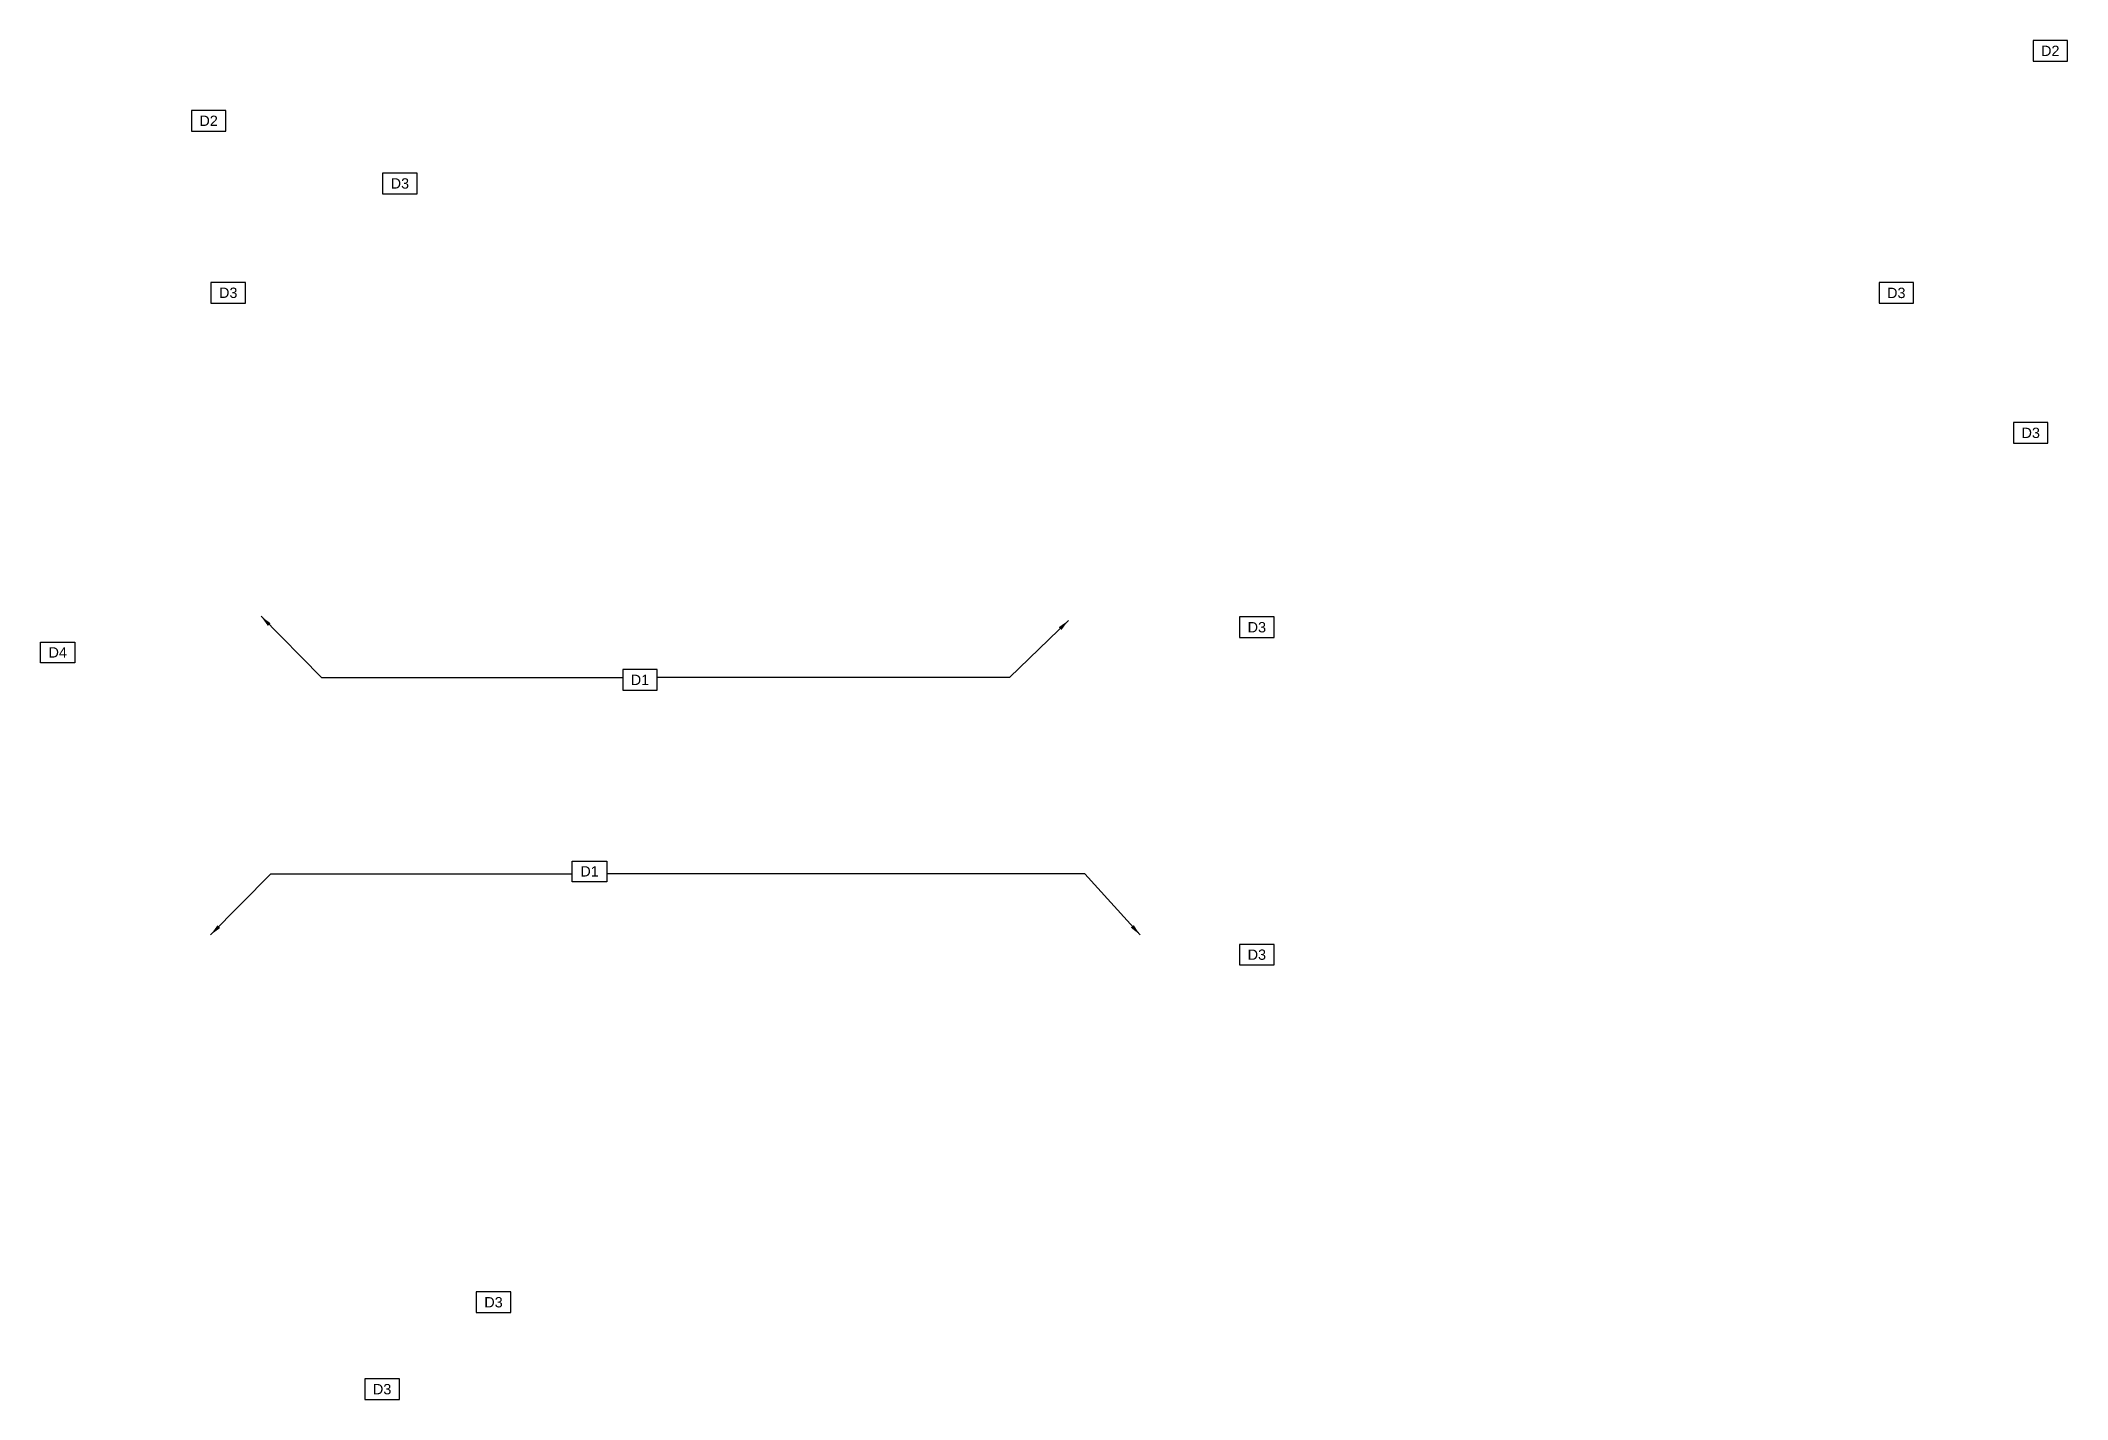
# Model space of a CAD drawing. Header units: inches. Extents: x 497 to 7224, y -2536 to 1098.
# Drawn here: x 497 to 1282, y 572 to 1098 of the extents above.
import ezdxf
from ezdxf.enums import TextEntityAlignment as Align

# ---------------------------------------------------------------- set-up
doc = ezdxf.new("R2010")
doc.units = ezdxf.units.IN
doc.header["$LTSCALE"] = 96
doc.header["$MEASUREMENT"] = 0
doc.layers.add('A-Anno-PwrS', color=7, linetype='Continuous')
doc.layers.add('XREF', color=7, linetype='Continuous')
doc.styles.add('XFINE_0', font='swissl.ttf', dxfattribs={"width": 0.8})
doc.styles.add('XFINE_1-4', font='swissl.ttf', dxfattribs={"height": 5})
doc.dimstyles.new('OTJ_1-4', dxfattribs={"dimscale": 48, "dimtxt": 0.09375, "dimasz": 0.09375, "dimexe": 0.0625, "dimexo": 0.15625, "dimgap": 0.046875, "dimtad": 1, "dimzin": 3, "dimdsep": 46, "dimlunit": 4, "dimtxsty": 'XFINE_1-4', "dimblk": 'ARCHTICK', "dimcen": 0.09, "dimdle": 0.0625, "dimclrd": 15, "dimclre": 15, "dimclrt": 7, "dimadec": 0, "dimazin": 0, "dimtfac": 0.75, "dimtix": 1, "dimtmove": 1, "dimatfit": 3, "dimfxl": 1, "dimfrac": 1, "dimtolj": 1, "dimtzin": 0, "dimarcsym": 0})

# ---------------------------------------------------------------- blocks, each defined once
blk = doc.blocks.new('multi-note')
at = {"color": 4}
blk.add_lwpolyline([(-1.67, -1), (1.67, -1), (1.67, 1), (-1.67, 1)], close=True, dxfattribs=at)
at = {"color": 0, "style": 'XFINE_0', "width": 0.8}
blk.add_attdef('MULTI-NOTE', text='', height=1, dxfattribs=at).set_placement((0, 0), align=Align.MIDDLE_CENTER)
blk = doc.blocks.new('_ArchTick')
at = {"color": 0, "linetype": 'ByBlock', "const_width": 0.15}
blk.add_lwpolyline([(-0.5, -0.5), (0.5, 0.5)], dxfattribs=at)

msp = doc.modelspace()

# ---------------------------------------------------------------- block references
at = {"layer": 'A-Anno-PwrS'}
ref = msp.add_blockref('multi-note', (1275.25, 1094.39), dxfattribs=dict(at, xscale=4, yscale=4, zscale=4))
ref.add_attrib('MULTI-NOTE', 'D2', dxfattribs={"layer": '0', "color": 0, "height": 4, "style": 'XFINE_0'}).set_placement((1275.25, 1094.39), align=Align.MIDDLE_CENTER)
ref = msp.add_blockref('multi-note', (561.99, 1067.28), dxfattribs=dict(at, xscale=4, yscale=4, zscale=4))
ref.add_attrib('MULTI-NOTE', 'D2', dxfattribs={"layer": '0', "color": 0, "height": 4, "style": 'XFINE_0'}).set_placement((561.99, 1067.28), align=Align.MIDDLE_CENTER)
ref = msp.add_blockref('multi-note', (636.06, 1043), dxfattribs=dict(at, xscale=4, yscale=4, zscale=4))
ref.add_attrib('MULTI-NOTE', 'D3', dxfattribs={"layer": '0', "color": 0, "height": 4, "style": 'XFINE_0'}).set_placement((636.06, 1043), align=Align.MIDDLE_CENTER)
ref = msp.add_blockref('multi-note', (569.58, 1000.63), dxfattribs=dict(at, xscale=4, yscale=4, zscale=4))
ref.add_attrib('MULTI-NOTE', 'D3', dxfattribs={"layer": '0', "color": 0, "height": 4, "style": 'XFINE_0'}).set_placement((569.58, 1000.63), align=Align.MIDDLE_CENTER)
ref = msp.add_blockref('multi-note', (1215.62, 1000.57), dxfattribs=dict(at, xscale=4, yscale=4, zscale=4))
ref.add_attrib('MULTI-NOTE', 'D3', dxfattribs={"layer": '0', "color": 0, "height": 4, "style": 'XFINE_0'}).set_placement((1215.62, 1000.57), align=Align.MIDDLE_CENTER)
ref = msp.add_blockref('multi-note', (1267.69, 946.34), dxfattribs=dict(at, xscale=4, yscale=4, zscale=4))
ref.add_attrib('MULTI-NOTE', 'D3', dxfattribs={"layer": '0', "color": 0, "height": 4, "style": 'XFINE_0'}).set_placement((1267.69, 946.34), align=Align.MIDDLE_CENTER)
ref = msp.add_blockref('multi-note', (967.97, 871), dxfattribs=dict(at, xscale=4, yscale=4, zscale=4))
ref.add_attrib('MULTI-NOTE', 'D3', dxfattribs={"layer": '0', "color": 0, "height": 4, "style": 'XFINE_0'}).set_placement((967.97, 871), align=Align.MIDDLE_CENTER)
ref = msp.add_blockref('multi-note', (503.55, 861.24), dxfattribs=dict(at, xscale=-4, yscale=4, zscale=4, rotation=180))
ref.add_attrib('MULTI-NOTE', 'D4', dxfattribs={"layer": '0', "color": 0, "height": 4, "style": 'XFINE_0'}).set_placement((503.55, 861.24), align=Align.MIDDLE_CENTER)
ref = msp.add_blockref('multi-note', (729.05, 850.61), dxfattribs=dict(at, xscale=4, yscale=4, zscale=4))
ref.add_attrib('MULTI-NOTE', 'D1', dxfattribs={"layer": '0', "color": 0, "height": 4, "style": 'XFINE_0'}).set_placement((729.05, 850.61), align=Align.MIDDLE_CENTER)
ref = msp.add_blockref('multi-note', (709.52, 776.39), dxfattribs=dict(at, xscale=-4, yscale=4, zscale=4, rotation=180))
ref.add_attrib('MULTI-NOTE', 'D1', dxfattribs={"layer": '0', "color": 0, "height": 4, "style": 'XFINE_0'}).set_placement((709.52, 776.39), align=Align.MIDDLE_CENTER)
ref = msp.add_blockref('multi-note', (967.97, 744.1), dxfattribs=dict(at, xscale=4, yscale=4, zscale=4))
ref.add_attrib('MULTI-NOTE', 'D3', dxfattribs={"layer": '0', "color": 0, "height": 4, "style": 'XFINE_0'}).set_placement((967.97, 744.1), align=Align.MIDDLE_CENTER)
ref = msp.add_blockref('multi-note', (672.33, 609.39), dxfattribs=dict(at, xscale=4, yscale=4, zscale=4))
ref.add_attrib('MULTI-NOTE', 'D3', dxfattribs={"layer": '0', "color": 0, "height": 4, "style": 'XFINE_0'}).set_placement((672.33, 609.39), align=Align.MIDDLE_CENTER)
ref = msp.add_blockref('multi-note', (629.18, 575.71), dxfattribs=dict(at, xscale=4, yscale=4, zscale=4))
ref.add_attrib('MULTI-NOTE', 'D3', dxfattribs={"layer": '0', "color": 0, "height": 4, "style": 'XFINE_0'}).set_placement((629.18, 575.71), align=Align.MIDDLE_CENTER)

# ---------------------------------------------------------------- leaders
at = {"layer": 'XREF'}
for points in [[(582.28, 875.25), (605.65, 851.55), (722.38, 851.55)], [(895.02, 873.63), (872.16, 851.55), (735.72, 851.55)], [(562.75, 751.75), (586.12, 775.45), (702.85, 775.45)], [(922.76, 751.73), (901.28, 775.45), (716.19, 775.45)]]:
    msp.add_leader(points, dimstyle='OTJ_1-4', dxfattribs=at)

doc.saveas('drawing.dxf')
